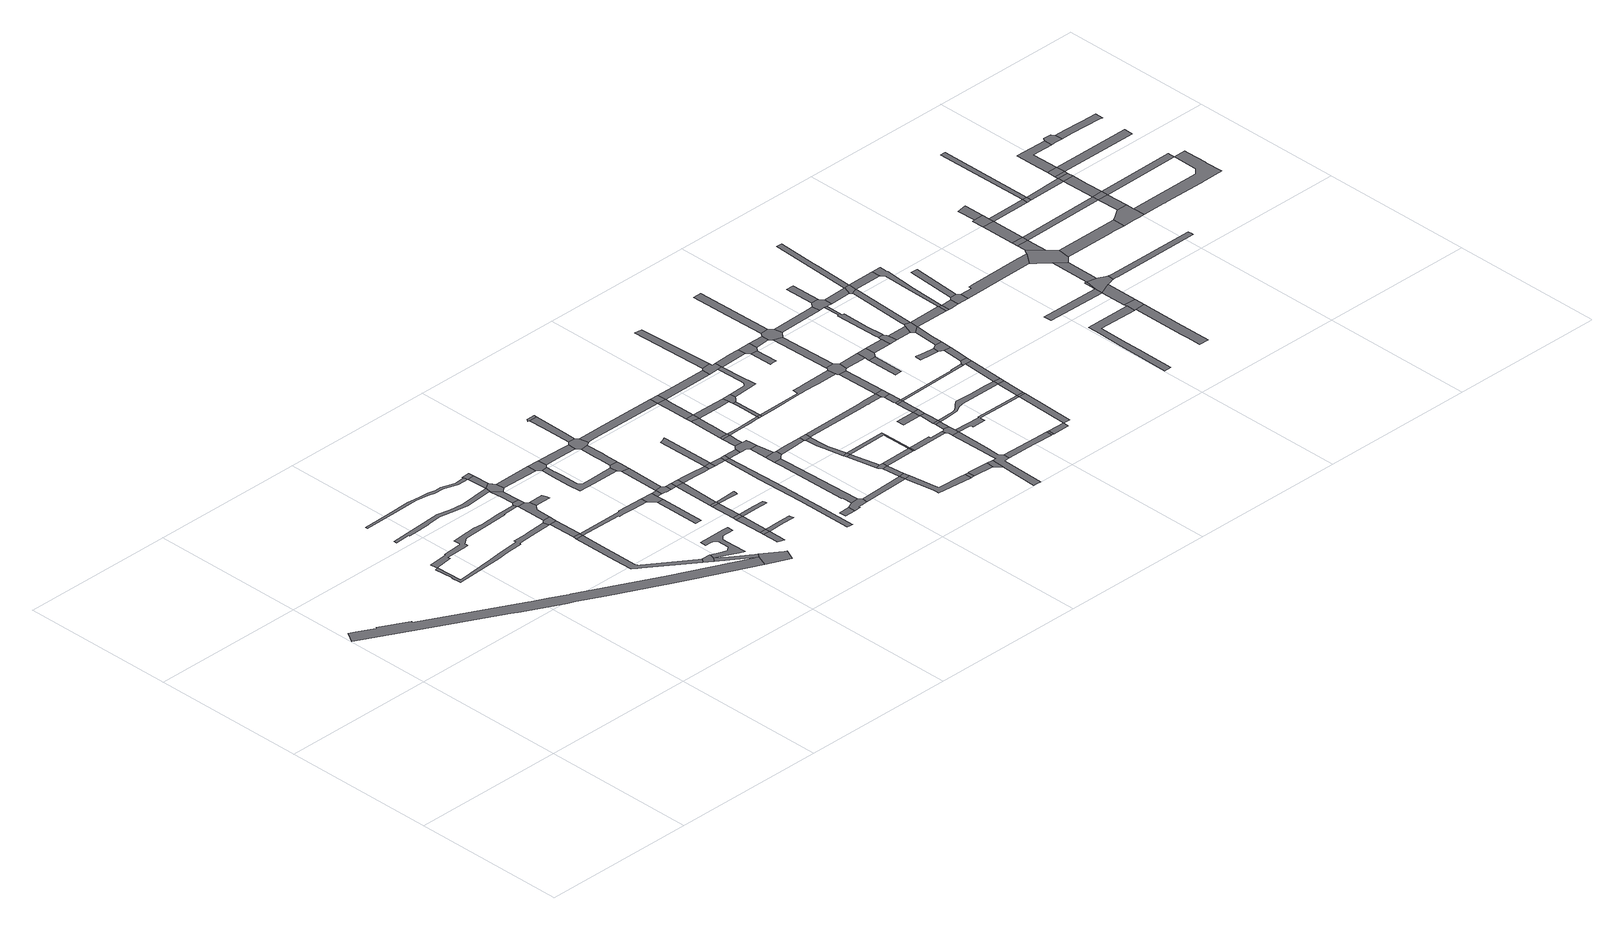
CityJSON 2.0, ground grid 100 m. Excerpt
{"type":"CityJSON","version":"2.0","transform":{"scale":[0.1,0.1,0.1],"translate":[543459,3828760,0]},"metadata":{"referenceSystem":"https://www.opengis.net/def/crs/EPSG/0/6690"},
"CityObjects":{
"road1":{"type":"Road","attributes":{"RoadStructureAttribute.sectionType":"1"},"geometry":[{"type":"MultiSurface","lod":"1","boundaries":[[[0,1,2,3,4,5,6,7,8,9,10,11,12,13,14,15,16,17,18,19,20,21,22,23,24,25,26,27,28]]]}]},
"road2":{"type":"Road","attributes":{"RoadStructureAttribute.sectionType":"1"},"geometry":[{"type":"MultiSurface","lod":"1","boundaries":[[[29,30,31,32,33,34,35,36,37,38,39,40,41,42,43,44,45,46,47,48]]]}]},
"road3":{"type":"Road","attributes":{"RoadStructureAttribute.sectionType":"1"},"geometry":[{"type":"MultiSurface","lod":"1","boundaries":[[[49,50,51,52,53,54,55,56,57,58,59,60,61,62,63,64,65,66,67,68,69,70,71,72,73,74,75]]]}]},
"road4":{"type":"Road","attributes":{"RoadStructureAttribute.sectionType":"1"},"geometry":[{"type":"MultiSurface","lod":"1","boundaries":[[[76,77,78,79,80,81,82,83,84,85,86,87,88,89,90,91,92]]]}]},
"road5":{"type":"Road","attributes":{"RoadStructureAttribute.sectionType":"1"},"geometry":[{"type":"MultiSurface","lod":"1","boundaries":[[[93,94,95,96,97,98,99,100,101,102,103,104,105,106,107,108,109,110]]]}]},
"road6":{"type":"Road","geometry":[{"type":"MultiSurface","lod":"1","boundaries":[[[111,112,113,114]]]}]},
"road7":{"type":"Road","attributes":{"RoadStructureAttribute.sectionType":"1"},"geometry":[{"type":"MultiSurface","lod":"1","boundaries":[[[115,111,114,116,117]]]}]},
"road8":{"type":"Road","attributes":{"RoadStructureAttribute.sectionType":"1"},"geometry":[{"type":"MultiSurface","lod":"1","boundaries":[[[112,118,119,120,121,122,123,124,125,126,127,128,129,130,131,113]]]}]},
"road9":{"type":"Road","geometry":[{"type":"MultiSurface","lod":"1","boundaries":[[[132,133,48,47,115,117,134]]]}]},
"road10":{"type":"Road","geometry":[{"type":"MultiSurface","lod":"1","boundaries":[[[135,132,134,136,137,138,139,140]]]}]},
"road11":{"type":"Road","geometry":[{"type":"MultiSurface","lod":"1","boundaries":[[[141,142,49,75,135,140,143]]]}]},
"road12":{"type":"Road","geometry":[{"type":"MultiSurface","lod":"1","boundaries":[[[144,145,123,122,146,147,148]]]}]},
"road13":{"type":"Road","attributes":{"RoadStructureAttribute.sectionType":"1"},"geometry":[{"type":"MultiSurface","lod":"1","boundaries":[[[91,149,150,151,141,143,152]]]}]},
"road14":{"type":"Road","geometry":[{"type":"MultiSurface","lod":"1","boundaries":[[[153,92,91,152,154,155]]]}]},
"road15":{"type":"Road","geometry":[{"type":"MultiSurface","lod":"1","boundaries":[[[156,157,158,159,139,138]]]}]},
"road16":{"type":"Road","attributes":{"RoadStructureAttribute.sectionType":"1"},"geometry":[{"type":"MultiSurface","lod":"1","boundaries":[[[160,161,92,153]]]}]},
"road17":{"type":"Road","attributes":{"RoadStructureAttribute.sectionType":"1"},"geometry":[{"type":"MultiSurface","lod":"1","boundaries":[[[162,163,164,165,147,146,166,167,168,28,169]]]}]},
"road18":{"type":"Road","geometry":[{"type":"MultiSurface","lod":"1","boundaries":[[[170,171,110,109,161,160]]]}]},
"road19":{"type":"Road","attributes":{"RoadStructureAttribute.sectionType":"1"},"geometry":[{"type":"MultiSurface","lod":"1","boundaries":[[[172,173,174,175,114,113,176,177,178,179,180,181]]]}]},
"road20":{"type":"Road","attributes":{"RoadStructureAttribute.sectionType":"1"},"geometry":[{"type":"MultiSurface","lod":"1","boundaries":[[[182,183,184,185,186,187,188,189,190,191,192,193,194,195,196,197,198,199,200,201,202,203,204,148,147]]]}]},
"road21":{"type":"Road","geometry":[{"type":"MultiSurface","lod":"1","boundaries":[[[205,169,28,27,206,207,208]]]}]},
"road22":{"type":"Road","attributes":{"RoadStructureAttribute.sectionType":"1"},"geometry":[{"type":"MultiSurface","lod":"1","boundaries":[[[155,154,209,210]]]}]},
"road23":{"type":"Road","attributes":{"RoadStructureAttribute.sectionType":"1"},"geometry":[{"type":"MultiSurface","lod":"1","boundaries":[[[211,212,213,214]]]}]},
"road24":{"type":"Road","attributes":{"RoadStructureAttribute.sectionType":"1"},"geometry":[{"type":"MultiSurface","lod":"1","boundaries":[[[215,216,217,218,219,220,221,222]]]}]},
"road25":{"type":"Road","geometry":[{"type":"MultiSurface","lod":"1","boundaries":[[[210,209,223,224,225,226,227,228]]]}]},
"road26":{"type":"Road","geometry":[{"type":"MultiSurface","lod":"1","boundaries":[[[181,180,211,214,229,230]]]}]},
"road27":{"type":"Road","geometry":[{"type":"MultiSurface","lod":"1","boundaries":[[[231,232,215,222]]]}]},
"road28":{"type":"Road","attributes":{"RoadStructureAttribute.sectionType":"1"},"geometry":[{"type":"MultiSurface","lod":"1","boundaries":[[[233,234,232,231,235,236,237]]]}]},
"road29":{"type":"Road","attributes":{"RoadStructureAttribute.sectionType":"1"},"geometry":[{"type":"MultiSurface","lod":"1","boundaries":[[[238,239,240,241,242,243,244,245,225,224,246,247,248,249,250,251,252,253,254]]]}]},
"road30":{"type":"Road","attributes":{"RoadStructureAttribute.sectionType":"1"},"geometry":[{"type":"MultiSurface","lod":"1","boundaries":[[[255,230,229,256,257]]]}]},
"road31":{"type":"Road","geometry":[{"type":"MultiSurface","lod":"1","boundaries":[[[258,233,237,259]]]}]},
"road32":{"type":"Road","attributes":{"RoadStructureAttribute.sectionType":"1"},"geometry":[{"type":"MultiSurface","lod":"1","boundaries":[[[260,258,259,261,262]]]}]},
"road33":{"type":"Road","geometry":[{"type":"MultiSurface","lod":"1","boundaries":[[[263,264,265,257,256,266,267,268,269]]]}]},
"road34":{"type":"Road","geometry":[{"type":"MultiSurface","lod":"1","boundaries":[[[270,260,262,271]]]}]},
"road35":{"type":"Road","geometry":[{"type":"MultiSurface","lod":"1","boundaries":[[[272,273,274,275,276,277,231,222]]]}]},
"road36":{"type":"Road","attributes":{"RoadStructureAttribute.sectionType":"1"},"geometry":[{"type":"MultiSurface","lod":"1","boundaries":[[[278,279,228,227,280,281,282,283]]]}]},
"road37":{"type":"Road","attributes":{"RoadStructureAttribute.sectionType":"1"},"geometry":[{"type":"MultiSurface","lod":"1","boundaries":[[[284,265,264,285]]]}]},
"road38":{"type":"Road","attributes":{"RoadStructureAttribute.sectionType":"1"},"geometry":[{"type":"MultiSurface","lod":"1","boundaries":[[[286,270,271,287,288,289]]]}]},
"road39":{"type":"Road","attributes":{"RoadStructureAttribute.sectionType":"1"},"geometry":[{"type":"MultiSurface","lod":"1","boundaries":[[[269,268,286,290]]]}]},
"road40":{"type":"Road","geometry":[{"type":"MultiSurface","lod":"1","boundaries":[[[291,292,293,294,295,296,259,237]]]}]},
"road41":{"type":"Road","geometry":[{"type":"MultiSurface","lod":"1","boundaries":[[[297,254,253,284,285,298,299,300]]]}]},
"road42":{"type":"Road","geometry":[{"type":"MultiSurface","lod":"1","boundaries":[[[290,286,289,301]]]}]},
"road43":{"type":"Road","geometry":[{"type":"MultiSurface","lod":"1","boundaries":[[[302,303,304,305,306,307,308,309,271,262]]]}]},
"road44":{"type":"Road","attributes":{"RoadStructureAttribute.sectionType":"1"},"geometry":[{"type":"MultiSurface","lod":"1","boundaries":[[[310,311,312,313,314,315,316,297,300]]]}]},
"road45":{"type":"Road","geometry":[{"type":"MultiSurface","lod":"1","boundaries":[[[317,283,282,314,313,318,319,320]]]}]},
"road46":{"type":"Road","attributes":{"RoadStructureAttribute.sectionType":"1"},"geometry":[{"type":"MultiSurface","lod":"1","boundaries":[[[321,322,301,289,323,324,325,326,327]]]}]},
"road47":{"type":"Road","attributes":{"RoadStructureAttribute.sectionType":"1"},"geometry":[{"type":"MultiSurface","lod":"1","boundaries":[[[328,329,317,320,330,331,332]]]}]},
"road48":{"type":"Road","geometry":[{"type":"MultiSurface","lod":"1","boundaries":[[[333,334,335,328,332,336]]]}]},
"road49":{"type":"Road","geometry":[{"type":"MultiSurface","lod":"1","boundaries":[[[337,338,339,340]]]}]},
"road50":{"type":"Road","attributes":{"RoadStructureAttribute.sectionType":"1"},"geometry":[{"type":"MultiSurface","lod":"1","boundaries":[[[341,342,343,344,345,346,347,348,349,350,351,352,353,354]]]}]},
"road51":{"type":"Road","geometry":[{"type":"MultiSurface","lod":"1","boundaries":[[[326,355,356,357,327]]]}]},
"road52":{"type":"Road","geometry":[{"type":"MultiSurface","lod":"1","boundaries":[[[358,359,360,337,340,361,362,363,364,365,366,367]]]}]},
"road53":{"type":"Road","attributes":{"RoadStructureAttribute.sectionType":"1"},"geometry":[{"type":"MultiSurface","lod":"1","boundaries":[[[368,369,370,371,372,327,357]]]}]},
"road54":{"type":"Road","attributes":{"RoadStructureAttribute.sectionType":"1"},"geometry":[{"type":"MultiSurface","lod":"1","boundaries":[[[373,356,355,341,374]]]}]},
"road55":{"type":"Road","geometry":[{"type":"MultiSurface","lod":"1","boundaries":[[[374,341,354,375]]]}]},
"road56":{"type":"Road","attributes":{"RoadStructureAttribute.sectionType":"1"},"geometry":[{"type":"MultiSurface","lod":"1","boundaries":[[[376,377,378,379,380,381,382,360,359]]]}]},
"road57":{"type":"Road","attributes":{"RoadStructureAttribute.sectionType":"1"},"geometry":[{"type":"MultiSurface","lod":"1","boundaries":[[[383,384,319,318,385,386,387,388,389,390]]]}]},
"road58":{"type":"Road","attributes":{"RoadStructureAttribute.sectionType":"1"},"geometry":[{"type":"MultiSurface","lod":"1","boundaries":[[[375,354,391,392,393,394]]]}]},
"road59":{"type":"Road","attributes":{"RoadStructureAttribute.sectionType":"1"},"geometry":[{"type":"MultiSurface","lod":"1","boundaries":[[[395,367,366,396]]]}]},
"road60":{"type":"Road","geometry":[{"type":"MultiSurface","lod":"1","boundaries":[[[397,398,399,379,378,400,401,402,403,404,405]]]}]},
"road61":{"type":"Road","geometry":[{"type":"MultiSurface","lod":"1","boundaries":[[[406,407,394,393,408,409,410,411,412,413,414,415,416]]]}]},
"road62":{"type":"Road","attributes":{"RoadStructureAttribute.sectionType":"1"},"geometry":[{"type":"MultiSurface","lod":"1","boundaries":[[[412,411,399,398]]]}]},
"road63":{"type":"Road","attributes":{"RoadStructureAttribute.sectionType":"1"},"geometry":[{"type":"MultiSurface","lod":"1","boundaries":[[[417,406,416,418,419,420]]]}]},
"road64":{"type":"Road","geometry":[{"type":"MultiSurface","lod":"1","boundaries":[[[421,417,420,422]]]}]},
"road65":{"type":"Road","attributes":{"RoadStructureAttribute.sectionType":"1"},"geometry":[{"type":"MultiSurface","lod":"1","boundaries":[[[423,424,421,422,425,426,427,428]]]}]},
"road66":{"type":"Road","geometry":[{"type":"MultiSurface","lod":"1","boundaries":[[[429,423,428,430]]]}]},
"road67":{"type":"Road","attributes":{"RoadStructureAttribute.sectionType":"1"},"geometry":[{"type":"MultiSurface","lod":"1","boundaries":[[[431,432,397,405,433,434]]]}]},
"road68":{"type":"Road","attributes":{"RoadStructureAttribute.sectionType":"1"},"geometry":[{"type":"MultiSurface","lod":"1","boundaries":[[[389,435,429,430,436,437,438]]]}]},
"road69":{"type":"Road","geometry":[{"type":"MultiSurface","lod":"1","boundaries":[[[439,395,396,440]]]}]},
"road70":{"type":"Road","attributes":{"RoadStructureAttribute.sectionType":"1"},"geometry":[{"type":"MultiSurface","lod":"1","boundaries":[[[441,442,395,439]]]}]},
"road71":{"type":"Road","attributes":{"RoadStructureAttribute.sectionType":"1"},"geometry":[{"type":"MultiSurface","lod":"1","boundaries":[[[443,444,445,446,447,448,449,422,420,450,451,452,453,454,455]]]}]},
"road72":{"type":"Road","geometry":[{"type":"MultiSurface","lod":"1","boundaries":[[[456,457,458,459,442,441]]]}]},
"road73":{"type":"Road","attributes":{"RoadStructureAttribute.sectionType":"1"},"geometry":[{"type":"MultiSurface","lod":"1","boundaries":[[[460,461,458,457]]]}]},
"road74":{"type":"Road","geometry":[{"type":"MultiSurface","lod":"1","boundaries":[[[390,389,438,462]]]}]},
"road75":{"type":"Road","geometry":[{"type":"MultiSurface","lod":"1","boundaries":[[[463,464,461,460]]]}]},
"road76":{"type":"Road","attributes":{"RoadStructureAttribute.sectionType":"1"},"geometry":[{"type":"MultiSurface","lod":"1","boundaries":[[[465,466,467,468,469,470,471,472,464,463]]]}]},
"road77":{"type":"Road","attributes":{"RoadStructureAttribute.sectionType":"1"},"geometry":[{"type":"MultiSurface","lod":"1","boundaries":[[[473,474,475,440,396,476,477,478,479,480,481,482]]]}]},
"road78":{"type":"Road","geometry":[{"type":"MultiSurface","lod":"1","boundaries":[[[483,431,434,484,469,468,485,486]]]}]},
"road79":{"type":"Road","attributes":{"RoadStructureAttribute.sectionType":"1"},"geometry":[{"type":"MultiSurface","lod":"1","boundaries":[[[487,430,428,488,489,490]]]}]},
"road80":{"type":"Road","geometry":[{"type":"MultiSurface","lod":"1","boundaries":[[[491,443,455,492]]]}]},
"road81":{"type":"Road","attributes":{"RoadStructureAttribute.sectionType":"1"},"geometry":[{"type":"MultiSurface","lod":"1","boundaries":[[[493,456,441,494]]]}]},
"road82":{"type":"Road","attributes":{"RoadStructureAttribute.sectionType":"1"},"geometry":[{"type":"MultiSurface","lod":"1","boundaries":[[[495,496,463,460,497,493,498]]]}]},
"road83":{"type":"Road","attributes":{"RoadStructureAttribute.sectionType":"1"},"geometry":[{"type":"MultiSurface","lod":"1","boundaries":[[[499,500,501,502,503,504,505,443,491]]]}]},
"road84":{"type":"Road","geometry":[{"type":"MultiSurface","lod":"1","boundaries":[[[482,481,506,507]]]}]},
"road85":{"type":"Road","geometry":[{"type":"MultiSurface","lod":"1","boundaries":[[[508,490,489,509,502,501,510,511]]]}]},
"road86":{"type":"Road","attributes":{"RoadStructureAttribute.sectionType":"1"},"geometry":[{"type":"MultiSurface","lod":"1","boundaries":[[[512,462,438,513,514,515]]]}]},
"road87":{"type":"Road","geometry":[{"type":"MultiSurface","lod":"1","boundaries":[[[498,493,494,516]]]}]},
"road88":{"type":"Road","attributes":{"RoadStructureAttribute.sectionType":"1"},"geometry":[{"type":"MultiSurface","lod":"1","boundaries":[[[517,507,506,518,519,520]]]}]},
"road89":{"type":"Road","attributes":{"RoadStructureAttribute.sectionType":"1"},"geometry":[{"type":"MultiSurface","lod":"1","boundaries":[[[520,519,521,522]]]}]},
"road90":{"type":"Road","attributes":{"RoadStructureAttribute.sectionType":"1"},"geometry":[{"type":"MultiSurface","lod":"1","boundaries":[[[523,524,525,526,527,528,529,530,531,532,533,534,508,511]]]}]},
"road91":{"type":"Road","attributes":{"RoadStructureAttribute.sectionType":"1"},"geometry":[{"type":"MultiSurface","lod":"1","boundaries":[[[535,536,537,538,483,486,539,540,541,542,543]]]}]},
"road92":{"type":"Road","attributes":{"RoadStructureAttribute.sectionType":"1"},"geometry":[{"type":"MultiSurface","lod":"1","boundaries":[[[544,545,498,516,546,547]]]}]},
"road93":{"type":"Road","geometry":[{"type":"MultiSurface","lod":"1","boundaries":[[[548,549,550,551,552,522,521,553,554,555,556,557,558,559,560,561,562,563,564]]]}]},
"road94":{"type":"Road","attributes":{"RoadStructureAttribute.sectionType":"1"},"geometry":[{"type":"MultiSurface","lod":"1","boundaries":[[[565,566,567,568,569,570,571,491,492,572,573,574,575,576,577,578]]]}]},
"road95":{"type":"Road","geometry":[{"type":"MultiSurface","lod":"1","boundaries":[[[579,580,581,515,514,528,527,582]]]}]},
"road96":{"type":"Road","geometry":[{"type":"MultiSurface","lod":"1","boundaries":[[[583,584,585,586,547,546,587,588,589,548,564,590,591,592]]]}]},
"road97":{"type":"Road","geometry":[{"type":"MultiSurface","lod":"1","boundaries":[[[593,594,595,596]]]}]},
"road98":{"type":"Road","attributes":{"RoadStructureAttribute.sectionType":"1"},"geometry":[{"type":"MultiSurface","lod":"1","boundaries":[[[597,581,580,598,599,600]]]}]},
"road99":{"type":"Road","attributes":{"RoadStructureAttribute.sectionType":"1"},"geometry":[{"type":"MultiSurface","lod":"1","boundaries":[[[601,583,592,602]]]}]},
"road100":{"type":"Road","geometry":[{"type":"MultiSurface","lod":"1","boundaries":[[[603,601,602,604]]]}]},
"road101":{"type":"Road","attributes":{"RoadStructureAttribute.sectionType":"1"},"geometry":[{"type":"MultiSurface","lod":"1","boundaries":[[[605,606,603,604,607,608,609]]]}]},
"road102":{"type":"Road","attributes":{"RoadStructureAttribute.sectionType":"1"},"geometry":[{"type":"MultiSurface","lod":"1","boundaries":[[[610,611,582,527,612,613,614]]]}]},
"road103":{"type":"Road","geometry":[{"type":"MultiSurface","lod":"1","boundaries":[[[596,595,605,609,615]]]}]},
"road104":{"type":"Road","attributes":{"RoadStructureAttribute.sectionType":"1"},"geometry":[{"type":"MultiSurface","lod":"1","boundaries":[[[616,558,557,617,618,619,620,621]]]}]},
"road105":{"type":"Road","attributes":{"RoadStructureAttribute.sectionType":"1"},"geometry":[{"type":"MultiSurface","lod":"1","boundaries":[[[622,623,624,625,596,615]]]}]},
"road106":{"type":"Road","geometry":[{"type":"MultiSurface","lod":"1","boundaries":[[[626,627,624,623]]]}]},
"road107":{"type":"Road","attributes":{"RoadStructureAttribute.sectionType":"1"},"geometry":[{"type":"MultiSurface","lod":"1","boundaries":[[[628,629,630,631,632,627,626]]]}]},
"road108":{"type":"Road","geometry":[{"type":"MultiSurface","lod":"1","boundaries":[[[633,535,543,631,630]]]}]},
"road109":{"type":"Road","geometry":[{"type":"MultiSurface","lod":"1","boundaries":[[[634,635,636,637,638]]]}]},
"road110":{"type":"Road","geometry":[{"type":"MultiSurface","lod":"1","boundaries":[[[614,613,639,638,637,640,641]]]}]},
"road111":{"type":"Road","attributes":{"RoadStructureAttribute.sectionType":"1"},"geometry":[{"type":"MultiSurface","lod":"1","boundaries":[[[642,535,633,643]]]}]},
"road112":{"type":"Road","geometry":[{"type":"MultiSurface","lod":"1","boundaries":[[[621,620,644,645]]]}]},
"road113":{"type":"Road","attributes":{"RoadStructureAttribute.sectionType":"1"},"geometry":[{"type":"MultiSurface","lod":"1","boundaries":[[[646,647,648,590,564,649,650,651,652,653,654,655,656,657]]]}]},
"road114":{"type":"Road","geometry":[{"type":"MultiSurface","lod":"1","boundaries":[[[658,659,565,578,660,642,643,661,662,663,664,665,666]]]}]},
"road115":{"type":"Road","attributes":{"RoadStructureAttribute.sectionType":"1"},"geometry":[{"type":"MultiSurface","lod":"1","boundaries":[[[641,640,667,668]]]}]},
"road116":{"type":"Road","attributes":{"RoadStructureAttribute.sectionType":"1"},"geometry":[{"type":"MultiSurface","lod":"1","boundaries":[[[669,670,671,672,673,674,675,676,677,678,604,602,679,680,681,682,683,684,685,686,687,688,689]]]}]},
"road117":{"type":"Road","attributes":{"RoadStructureAttribute.sectionType":"1"},"geometry":[{"type":"MultiSurface","lod":"1","boundaries":[[[690,645,644,691,692,693]]]}]},
"road118":{"type":"Road","attributes":{"RoadStructureAttribute.sectionType":"1"},"geometry":[{"type":"MultiSurface","lod":"1","boundaries":[[[694,658,666,695]]]}]},
"road119":{"type":"Road","attributes":{"RoadStructureAttribute.sectionType":"1"},"geometry":[{"type":"MultiSurface","lod":"1","boundaries":[[[696,663,662,697]]]}]},
"road120":{"type":"Road","attributes":{"RoadStructureAttribute.sectionType":"1"},"geometry":[{"type":"MultiSurface","lod":"1","boundaries":[[[698,699,700,626,623,701,702,703,704]]]}]},
"road121":{"type":"Road","geometry":[{"type":"MultiSurface","lod":"1","boundaries":[[[705,706,668,667,694,695,707,708]]]}]},
"road122":{"type":"Road","attributes":{"RoadStructureAttribute.sectionType":"1"},"geometry":[{"type":"MultiSurface","lod":"1","boundaries":[[[709,710,711,712,713]]]}]},
"road123":{"type":"Road","attributes":{"RoadStructureAttribute.sectionType":"1"},"geometry":[{"type":"MultiSurface","lod":"1","boundaries":[[[656,714,693,715,716]]]}]},
"road124":{"type":"Road","geometry":[{"type":"MultiSurface","lod":"1","boundaries":[[[717,696,697,709,713,718]]]}]},
"road125":{"type":"Road","attributes":{"RoadStructureAttribute.sectionType":"1"},"geometry":[{"type":"MultiSurface","lod":"1","boundaries":[[[719,720,721,722,706,705]]]}]},
"road126":{"type":"Road","geometry":[{"type":"MultiSurface","lod":"1","boundaries":[[[657,656,716,723]]]}]},
"road127":{"type":"Road","attributes":{"RoadStructureAttribute.sectionType":"1"},"geometry":[{"type":"MultiSurface","lod":"1","boundaries":[[[688,724,657,723,725,726]]]}]},
"road128":{"type":"Road","attributes":{"RoadStructureAttribute.sectionType":"1"},"geometry":[{"type":"MultiSurface","lod":"1","boundaries":[[[727,728,729,717,718,730]]]}]},
"road129":{"type":"Road","geometry":[{"type":"MultiSurface","lod":"1","boundaries":[[[689,688,726,731]]]}]},
"road130":{"type":"Road","attributes":{"RoadStructureAttribute.sectionType":"1"},"geometry":[{"type":"MultiSurface","lod":"1","boundaries":[[[732,733,708,707,734,735]]]}]},
"road131":{"type":"Road","attributes":{"RoadStructureAttribute.sectionType":"1"},"geometry":[{"type":"MultiSurface","lod":"1","boundaries":[[[736,689,731,737]]]}]},
"road132":{"type":"Road","geometry":[{"type":"MultiSurface","lod":"1","boundaries":[[[738,739,740,741,742,743,744,745]]]}]},
"road133":{"type":"Road","geometry":[{"type":"MultiSurface","lod":"1","boundaries":[[[746,747,748,749,750,751,728,727,730,752,753,754]]]}]},
"road134":{"type":"Road","geometry":[{"type":"MultiSurface","lod":"1","boundaries":[[[755,756,757,704,703,758,736,737,759,760]]]}]},
"road135":{"type":"Road","attributes":{"RoadStructureAttribute.sectionType":"1"},"geometry":[{"type":"MultiSurface","lod":"1","boundaries":[[[761,755,760,762,763]]]}]},
"road136":{"type":"Road","attributes":{"RoadStructureAttribute.sectionType":"1"},"geometry":[{"type":"MultiSurface","lod":"1","boundaries":[[[764,765,766,767,749,748,768,769,770,771,772]]]}]},
"road137":{"type":"Road","geometry":[{"type":"MultiSurface","lod":"1","boundaries":[[[773,774,745,744,775,761,763,776]]]}]},
"road138":{"type":"Road","attributes":{"RoadStructureAttribute.sectionType":"1"},"geometry":[{"type":"MultiSurface","lod":"1","boundaries":[[[754,753,752,777,778]]]}]},
"road139":{"type":"Road","attributes":{"RoadStructureAttribute.sectionType":"1"},"geometry":[{"type":"MultiSurface","lod":"1","boundaries":[[[779,780,781,782,773,776]]]}]},
"road140":{"type":"Road","geometry":[{"type":"MultiSurface","lod":"1","boundaries":[[[783,732,735,764,772,784,785,786,787]]]}]},
"road141":{"type":"Road","geometry":[{"type":"MultiSurface","lod":"1","boundaries":[[[788,789,778,777,782,781,790]]]}]},
"road142":{"type":"Road","geometry":[{"type":"MultiSurface","lod":"1","boundaries":[[[791,792,783,787]]]}]},
"road143":{"type":"Road","attributes":{"RoadStructureAttribute.sectionType":"1"},"geometry":[{"type":"MultiSurface","lod":"1","boundaries":[[[793,786,785,794]]]}]},
"road144":{"type":"Road","attributes":{"RoadStructureAttribute.sectionType":"1"},"geometry":[{"type":"MultiSurface","lod":"1","boundaries":[[[795,796,797,798,799,800,801,788,790]]]}]},
"road145":{"type":"Road","attributes":{"RoadStructureAttribute.sectionType":"1"},"geometry":[{"type":"MultiSurface","lod":"1","boundaries":[[[802,790,781,803]]]}]},
"road146":{"type":"Road","geometry":[{"type":"MultiSurface","lod":"1","boundaries":[[[804,793,794,805,799,798]]]}]},
"road147":{"type":"Road","geometry":[{"type":"MultiSurface","lod":"1","boundaries":[[[802,803,806,807]]]}]},
"road148":{"type":"Road","attributes":{"RoadStructureAttribute.sectionType":"1"},"geometry":[{"type":"MultiSurface","lod":"1","boundaries":[[[808,809,793,804,810,811,812,813]]]}]},
"road149":{"type":"Road","attributes":{"RoadStructureAttribute.sectionType":"1"},"geometry":[{"type":"MultiSurface","lod":"1","boundaries":[[[804,798,814,815]]]}]},
"road150":{"type":"Road","attributes":{"RoadStructureAttribute.sectionType":"1"},"geometry":[{"type":"MultiSurface","lod":"1","boundaries":[[[816,807,806,817,818]]]}]},
"road151":{"type":"Road","attributes":{"RoadStructureAttribute.sectionType":"1"},"geometry":[{"type":"MultiSurface","lod":"1","boundaries":[[[819,820,821,822,823,824,815,814,825,826,802,807]]]}]},
"road152":{"type":"Road","geometry":[{"type":"MultiSurface","lod":"1","boundaries":[[[827,828,816,818,829,830]]]}]},
"road153":{"type":"Road","attributes":{"RoadStructureAttribute.sectionType":"1"},"geometry":[{"type":"MultiSurface","lod":"1","boundaries":[[[831,832,828,827]]]}]},
"road154":{"type":"Road","attributes":{"RoadStructureAttribute.sectionType":"1"},"geometry":[{"type":"MultiSurface","lod":"1","boundaries":[[[833,834,835,836,837,838,839,840,841,842,843,844]]]}]},
"road155":{"type":"Road","attributes":{"RoadStructureAttribute.sectionType":"1"},"geometry":[{"type":"MultiSurface","lod":"1","boundaries":[[[845,846,847,848]]]}]},
"road156":{"type":"Road","attributes":{"RoadStructureAttribute.sectionType":"1"},"geometry":[{"type":"MultiSurface","lod":"1","boundaries":[[[849,850,851,852,853,830,829,854,855,856]]]}]},
"road157":{"type":"Road","attributes":{"RoadStructureAttribute.sectionType":"1"},"geometry":[{"type":"MultiSurface","lod":"1","boundaries":[[[857,858,859,860,861,862,863,864,865]]]}]},
"road158":{"type":"Road","geometry":[{"type":"MultiSurface","lod":"1","boundaries":[[[866,844,843,860,859,867]]]}]},
"road159":{"type":"Road","attributes":{"RoadStructureAttribute.sectionType":"1"},"geometry":[{"type":"MultiSurface","lod":"1","boundaries":[[[868,847,866,867]]]}]},
"road160":{"type":"Road","geometry":[{"type":"MultiSurface","lod":"1","boundaries":[[[869,870,848,871]]]}]},
"road161":{"type":"Road","geometry":[{"type":"MultiSurface","lod":"1","boundaries":[[[871,848,847,868,872,873,874,875,876,877,878,879,880]]]}]},
"road162":{"type":"Road","attributes":{"RoadStructureAttribute.sectionType":"1"},"geometry":[{"type":"MultiSurface","lod":"1","boundaries":[[[881,871,880,882]]]}]},
"road163":{"type":"Road","geometry":[{"type":"MultiSurface","lod":"1","boundaries":[[[883,849,856,884,881,882,885,886,887,888]]]}]},
"road164":{"type":"Road","attributes":{"RoadStructureAttribute.sectionType":"1"},"geometry":[{"type":"MultiSurface","lod":"1","boundaries":[[[889,890,891,883,888,892]]]}]},
"road165":{"type":"Road","geometry":[{"type":"MultiSurface","lod":"1","boundaries":[[[893,889,892,894]]]}]},
"road166":{"type":"Road","attributes":{"RoadStructureAttribute.sectionType":"1"},"geometry":[{"type":"MultiSurface","lod":"1","boundaries":[[[895,893,894,896,897]]]}]},
"road167":{"type":"Road","geometry":[{"type":"MultiSurface","lod":"1","boundaries":[[[898,899,895,897,900,901,902]]]}]},
"road168":{"type":"Road","geometry":[{"type":"MultiSurface","lod":"1","boundaries":[[[903,904,898,902]]]}]},
"road169":{"type":"Road","attributes":{"RoadStructureAttribute.sectionType":"1"},"geometry":[{"type":"MultiSurface","lod":"1","boundaries":[[[887,886,905,906,907,908,909]]]}]},
"road170":{"type":"Road","attributes":{"RoadStructureAttribute.sectionType":"1"},"geometry":[{"type":"MultiSurface","lod":"1","boundaries":[[[910,911,912,913,914,915,916,917,877,876]]]}]},
"road171":{"type":"Road","attributes":{"RoadStructureAttribute.sectionType":"1"},"geometry":[{"type":"MultiSurface","lod":"1","boundaries":[[[918,900,897,919,920]]]}]},
"road172":{"type":"Road","attributes":{"RoadStructureAttribute.sectionType":"1"},"geometry":[{"type":"MultiSurface","lod":"1","boundaries":[[[921,894,892,922]]]}]},
"road173":{"type":"Road","geometry":[{"type":"MultiSurface","lod":"1","boundaries":[[[923,920,919,924]]]}]},
"road174":{"type":"Road","attributes":{"RoadStructureAttribute.sectionType":"1"},"geometry":[{"type":"MultiSurface","lod":"1","boundaries":[[[925,920,923,926]]]}]},
"road175":{"type":"Road","geometry":[{"type":"MultiSurface","lod":"1","boundaries":[[[927,928,929,930,909,908,931,932,933,934]]]}]},
"road176":{"type":"Road","attributes":{"RoadStructureAttribute.sectionType":"1"},"geometry":[{"type":"MultiSurface","lod":"1","boundaries":[[[935,923,924,936]]]}]},
"road177":{"type":"Road","attributes":{"RoadStructureAttribute.sectionType":"1"},"geometry":[{"type":"MultiSurface","lod":"1","boundaries":[[[922,928,927,937]]]}]},
"road178":{"type":"Road","geometry":[{"type":"MultiSurface","lod":"1","boundaries":[[[938,921,922,937]]]}]},
"road179":{"type":"Road","attributes":{"RoadStructureAttribute.sectionType":"1"},"geometry":[{"type":"MultiSurface","lod":"1","boundaries":[[[936,921,938,939,940]]]}]},
"road180":{"type":"Road","geometry":[{"type":"MultiSurface","lod":"1","boundaries":[[[941,935,936,940]]]}]},
"road181":{"type":"Road","attributes":{"RoadStructureAttribute.sectionType":"1"},"geometry":[{"type":"MultiSurface","lod":"1","boundaries":[[[942,935,941,943]]]}]},
"road182":{"type":"Road","geometry":[{"type":"MultiSurface","lod":"1","boundaries":[[[944,945,942,943]]]}]},
"road183":{"type":"Road","attributes":{"RoadStructureAttribute.sectionType":"1"},"geometry":[{"type":"MultiSurface","lod":"1","boundaries":[[[946,947,948,949,945,944,950,951,952]]]}]},
"road184":{"type":"Road","attributes":{"RoadStructureAttribute.sectionType":"1"},"geometry":[{"type":"MultiSurface","lod":"1","boundaries":[[[953,954,955,956,957,958,959,960,934,933,961,962,963,964,965,966,967,968,969,970,971]]]}]},
"road185":{"type":"Road","attributes":{"RoadStructureAttribute.sectionType":"1"},"geometry":[{"type":"MultiSurface","lod":"1","boundaries":[[[938,937,953,972]]]}]},
"road186":{"type":"Road","geometry":[{"type":"MultiSurface","lod":"1","boundaries":[[[973,952,951,974,975,976,977]]]}]},
"road187":{"type":"Road","attributes":{"RoadStructureAttribute.sectionType":"1"},"geometry":[{"type":"MultiSurface","lod":"1","boundaries":[[[944,943,978,979]]]}]},
"road188":{"type":"Road","attributes":{"RoadStructureAttribute.sectionType":"1"},"geometry":[{"type":"MultiSurface","lod":"1","boundaries":[[[980,981,982,976,975,983,984,985,986]]]}]}
},
"vertices":[
[2144,576,0],[2135,580,0],[1674,793,0],[1632,814,0],[1180,1038,0],[1174,1040,0],[1067,1093,0],[965,1145,0],[960,1148,0],[374,1453,0],[379,1463,0],[202,1557,0],[196,1547,0],[90,1603,0],[50,1624,0],[9,1554,0],[356,1373,0],[813,1135,0],[851,1114,0],[893,1092,0],[1103,987,0],[1145,966,0],[1303,887,0],[1597,742,0],[1599,742,0],[1613,735,0],[1759,667,0],[2129,496,0],[2158,569,0],
[1431,1627,0],[1422,1626,0],[1332,1623,0],[1332,1609,0],[1173,1593,0],[1114,1586,0],[857,1561,0],[848,1731,0],[829,1728,0],[836,1612,0],[833,1602,0],[837,1541,0],[1126,1556,0],[1147,1561,0],[1226,1567,0],[1333,1574,0],[1333,1584,0],[1438,1592,0],[1578,1600,0],[1568,1636,0],
[1575,1875,0],[1452,1869,0],[1324,1861,0],[1268,1866,0],[1154,1860,0],[1102,1857,0],[1103,1820,0],[1103,1814,0],[1095,1806,0],[1086,1806,0],[972,1798,0],[971,1790,0],[967,1790,0],[966,1790,0],[843,1777,0],[848,1733,0],[963,1748,0],[963,1766,0],[968,1766,0],[1104,1770,0],[1122,1771,0],[1122,1783,0],[1122,1794,0],[1166,1826,0],[1476,1841,0],[1476,1845,0],[1582,1849,0],
[1582,2094,0],[1393,2077,0],[1303,2085,0],[1222,2104,0],[867,2084,0],[868,2063,0],[963,2068,0],[963,2060,0],[1001,2061,0],[1112,2067,0],[1130,2070,0],[1212,2075,0],[1219,2076,0],[1312,2057,0],[1404,2044,0],[1580,2059,0],[1587,2094,0],
[1505,2250,0],[1420,2277,0],[1382,2276,0],[1335,2288,0],[1267,2290,0],[1190,2299,0],[1017,2293,0],[855,2289,0],[857,2274,0],[1048,2276,0],[1237,2282,0],[1318,2271,0],[1355,2259,0],[1420,2257,0],[1510,2228,0],[1545,2228,0],[1581,2228,0],[1577,2255,0],
[1585,1421,0],[1584,1398,0],[1633,1398,0],[1633,1420,0],
[1585,1601,0],[1633,1429,0],[1633,1601,0],
[1583,1099,0],[1584,979,0],[1615,957,0],[1631,945,0],[1907,749,0],[1925,774,0],[1910,785,0],[1648,969,0],[1639,975,0],[1634,982,0],[1630,991,0],[1630,996,0],[1629,1099,0],[1631,1245,0],
[1587,1652,0],[1574,1641,0],[1633,1652,0],
[1587,1849,0],[1633,1734,0],[1634,1754,0],[1660,1784,0],[1657,1829,0],[1634,1846,0],
[1590,1893,0],[1580,1882,0],[1634,1892,0],
[1983,774,0],[1933,774,0],[1958,712,0],[1976,737,0],[1987,772,0],
[1580,2056,0],[1584,1993,0],[1586,1994,0],[1629,2004,0],
[1629,2121,0],[1660,2032,0],[1654,2084,0],
[1760,1785,0],[1767,1785,0],[1760,1808,0],[1752,1830,0],
[1626,2229,0],[1583,2228,0],
[2163,603,0],[2139,620,0],[2095,650,0],[2046,686,0],[2028,662,0],[2121,596,0],[2145,579,0],[2177,593,0],
[1625,2266,0],[1575,2265,0],
[1940,1429,0],[1940,1425,0],[1940,1423,0],[1939,1420,0],[1907,1395,0],[1907,1387,0],[1939,1387,0],[2012,1385,0],[2109,1383,0],[2109,1425,0],
[2029,713,0],[2113,674,0],[2135,664,0],[2143,660,0],[2143,755,0],[2143,830,0],[2146,833,0],[2166,854,0],[2243,854,0],[2243,874,0],[2243,894,0],[2214,894,0],[2069,894,0],[2035,894,0],[2034,874,0],[2034,855,0],[2069,854,0],[2093,853,0],[2106,837,0],[2110,833,0],[2109,755,0],[2082,734,0],[2044,749,0],
[2297,509,0],[2179,473,0],[2274,430,0],[2307,502,0],
[1900,2026,0],[1900,2085,0],
[2150,1336,0],[2150,1045,0],[2190,1045,0],[2190,1335,0],
[2333,706,0],[2334,606,0],[2334,604,0],[2355,595,0],[2376,587,0],[2376,595,0],[2376,607,0],[2378,707,0],
[1926,2005,0],[1928,2004,0],[1965,2006,0],[1965,2007,0],[1980,2025,0],[1980,2085,0],
[2190,1381,0],[2191,1423,0],
[2377,734,0],[2332,734,0],
[2331,914,0],[2331,871,0],[2377,740,0],[2378,906,0],[2378,914,0],
[2053,1756,0],[1990,1755,0],[1981,1766,0],[1970,1780,0],[1969,1821,0],[1969,1892,0],[1967,1943,0],[1967,1947,0],[1927,1946,0],[1927,1943,0],[1926,1882,0],[1928,1798,0],[1930,1714,0],[1932,1714,0],[2039,1713,0],[2210,1712,0],[2207,1757,0],
[2224,1423,0],[2225,1380,0],[2226,1422,0],
[2331,939,0],[2378,939,0],
[2331,1094,0],[2376,1084,0],[2376,1094,0],
[2277,1426,0],[2271,1430,0],[2226,1427,0],[2254,1379,0],[2258,1376,0],[2290,1375,0],[2291,1417,0],
[2331,1114,0],[2376,1114,0],
[2489,708,0],[2563,708,0],[2565,708,0],[2563,722,0],[2560,736,0],[2489,735,0],
[2158,2081,0],[2022,2085,0],[2072,2026,0],[2140,2025,0],[2205,2024,0],[2207,2079,0],
[2228,1690,0],[2276,1680,0],
[2331,1374,0],[2376,1118,0],[2376,1124,0],[2381,1373,0],
[2332,1416,0],
[2487,914,0],[2562,913,0],[2563,913,0],[2562,927,0],[2560,941,0],[2487,940,0],
[2225,1775,0],[2276,1732,0],[2276,1737,0],[2277,1774,0],
[2382,1415,0],
[2384,1094,0],[2485,1091,0],[2516,1090,0],[2517,1104,0],[2519,1118,0],[2517,1118,0],[2485,1117,0],[2380,1114,0],
[2277,1785,0],[2277,1843,0],[2277,1895,0],[2277,2003,0],[2225,1997,0],[2225,1894,0],[2225,1857,0],
[2229,2100,0],[2302,2020,0],[2289,2078,0],[2274,2098,0],
[2482,1411,0],[2424,1413,0],[2391,1373,0],[2482,1371,0],[2541,1370,0],[2580,1369,0],[2581,1407,0],
[2226,2395,0],[2227,2294,0],[2276,2178,0],[2278,2238,0],[2278,2394,0],
[2226,2415,0],[2216,2399,0],[2224,2396,0],[2278,2414,0],
[2847,564,0],[2775,563,0],[2776,518,0],[2848,519,0],
[2701,1367,0],[2699,1107,0],[2703,957,0],[2707,797,0],[2706,650,0],[2705,435,0],[2724,434,0],[2743,433,0],[2743,434,0],[2743,650,0],[2742,798,0],[2740,958,0],[2736,1107,0],[2731,1366,0],
[2622,1368,0],[2623,1405,0],[2623,1407,0],
[2956,574,0],[2940,589,0],[2889,586,0],[2891,520,0],[2890,531,0],[2913,532,0],[2916,532,0],[2941,533,0],[2953,534,0],[2959,571,0],
[2622,1749,0],[2622,1756,0],[2601,1748,0],[2580,1741,0],[2581,1408,0],
[2633,1405,0],[2702,1403,0],
[2732,1403,0],
[2940,606,0],[2925,1112,0],[2925,1164,0],[2878,1163,0],[2879,1111,0],[2884,656,0],[2888,656,0],
[2475,2079,0],[2387,2079,0],[2320,2023,0],[2357,2023,0],[2392,2024,0],[2476,2023,0],[2837,2021,0],[2837,2078,0],
[2734,1366,0],[2736,1366,0],[2815,1365,0],[2815,1402,0],
[3260,585,0],[3263,547,0],
[2960,1234,0],[2941,1234,0],[2878,1233,0],[2928,1169,0],[2931,1173,0],[2939,1179,0],[2942,1181,0],[2953,1190,0],[2960,1193,0],
[2838,1428,0],[2825,1414,0],[2837,1365,0],[2849,1365,0],[2863,1365,0],[2876,1350,0],[2927,1350,0],[2921,1400,0],[2918,1424,0],[2908,1425,0],[2890,1426,0],
[2838,1524,0],[2891,1471,0],[2892,1513,0],[2892,1524,0],
[2839,1542,0],[2891,1541,0],
[2840,1766,0],[2839,1695,0],[2889,1541,0],[2891,1659,0],[2891,1682,0],[2891,1758,0],
[2839,1803,0],[2892,1804,0],
[3142,1237,0],[3030,1235,0],[3031,1195,0],[3142,1199,0],
[2838,1908,0],[2892,1909,0],[2893,1966,0],[2895,2019,0],
[3295,588,0],[3300,553,0],
[3283,704,0],[3248,700,0],
[3127,1549,0],[3124,1549,0],[3096,1547,0],[2970,1540,0],[2954,1540,0],[2936,1540,0],[2912,1541,0],[2911,1524,0],[2926,1525,0],[2965,1526,0],[3062,1528,0],[3111,1529,0],[3127,1530,0],
[3283,740,0],[3261,740,0],[3229,733,0],[3231,722,0],
[3222,927,0],[3191,921,0],
[2895,2078,0],
[3217,950,0],[3187,944,0],
[3193,1070,0],[3189,1114,0],[3188,1184,0],[3188,1195,0],[3148,1194,0],[3149,1194,0],[3156,1114,0],[3163,1068,0],
[3492,348,0],[3332,356,0],[3331,359,0],[3292,362,0],[3293,353,0],[3293,338,0],[3294,319,0],[3514,299,0],[3521,298,0],[3524,347,0],
[3189,1237,0],[3144,1198,0],[3188,1199,0],[3190,1201,0],
[3062,1805,0],[3046,1759,0],[3125,1760,0],[3119,1805,0],
[3152,1549,0],[3145,1530,0],
[3486,742,0],[3487,707,0],
[3493,933,0],[3493,956,0],[3483,932,0],[3496,743,0],
[3150,1627,0],[3148,1716,0],[3147,1731,0],[3126,1731,0],[3126,1715,0],[3128,1651,0],[3128,1631,0],
[3546,299,0],[3547,346,0],
[3179,1807,0],[3125,1756,0],[3163,1749,0],[3180,1769,0],
[3012,2078,0],[3042,2021,0],[3240,2024,0],[3239,2077,0],
[3496,707,0],
[3555,345,0],[3546,300,0],[3683,292,0],[3686,339,0],
[3722,251,0],[3727,337,0],
[3324,1777,0],[3347,1778,0],[3345,1822,0],[3343,1867,0],[3337,2026,0],[3304,2025,0],[3305,2015,0],[3310,1873,0],[3311,1833,0],[3302,1822,0],[3294,1813,0],[3292,1810,0],
[3740,1248,0],[3638,1244,0],[3633,1244,0],[3579,1242,0],[3596,1203,0],[3629,1204,0],[3639,1204,0],[3670,1205,0],[3739,1206,0],
[3644,730,0],[3644,744,0],[3735,710,0],[3735,731,0],
[3748,664,0],[3750,450,0],[3751,361,0],[3751,346,0],[3752,336,0],[3711,5,0],[3736,4,0],[3760,3,0],[3770,288,0],[3806,288,0],[3808,332,0],[3792,349,0],[3788,354,0],[3788,360,0],[3790,450,0],[3794,658,0],[3794,663,0],
[3719,1595,0],[3531,1590,0],[3496,1587,0],[3446,1589,0],[3446,1578,0],[3446,1564,0],[3446,1552,0],[3234,1532,0],[3447,1539,0],[3472,1540,0],[3487,1540,0],[3587,1538,0],[3680,1539,0],[3724,1540,0],
[3311,2075,0],[3311,2095,0],[3254,2092,0],[3335,2076,0],
[3756,745,0],[3751,737,0],[3750,735,0],[3747,731,0],[3747,698,0],[3747,692,0],[3747,675,0],[3794,691,0],[3794,708,0],[3793,737,0],
[3630,974,0],[3630,924,0],[3756,925,0],[3756,975,0],
[3239,2597,0],[3308,2145,0],[3305,2220,0],[3289,2593,0],
[3757,805,0],[3792,805,0],
[3757,823,0],[3795,823,0],
[3757,925,0],[3758,913,0],[3795,832,0],[3794,893,0],[3794,925,0],
[3454,2082,0],[3440,2081,0],[3341,2026,0],[3519,2030,0],[3519,2082,0],
[3794,975,0],
[3993,328,0],[3993,288,0],[4016,288,0],[4126,285,0],[4129,285,0],[4130,324,0],
[3794,1012,0],[3795,1093,0],[3752,1092,0],[3755,1012,0],
[3794,1108,0],[3752,1107,0],
[3794,1116,0],[3794,1120,0],[3793,1191,0],[3751,1190,0],[3751,1120,0],
[3792,1249,0],
[3543,1858,0],[3565,1858,0],[3586,1858,0],[3585,2003,0],[3540,2002,0],
[3539,2013,0],[3607,2028,0],[3606,2083,0],
[3735,1522,0],[3787,1521,0],
[4146,284,0],[4147,324,0],
[4166,691,0],[3975,693,0],[3974,688,0],[3881,661,0],[3885,655,0],[3885,645,0],[3973,644,0],[3974,666,0],[3974,678,0],[4164,677,0],[4270,676,0],[4272,690,0],
[3730,1619,0],[3731,1605,0],[3729,1531,0],[3787,1526,0],[3803,1536,0],[3811,1596,0],[3799,1605,0],[3798,1607,0],[3785,1618,0],
[3702,2034,0],[3704,2084,0],
[4213,880,0],[4106,882,0],[4001,885,0],[3996,883,0],[3991,882,0],[3986,880,0],[3971,867,0],[3951,847,0],[3931,832,0],[3911,827,0],[3834,808,0],[3916,812,0],[3936,817,0],[3954,827,0],[3973,840,0],[3994,842,0],[3995,842,0],[4001,843,0],[4105,843,0],[4279,843,0],[4280,878,0],
[4258,321,0],[4148,284,0],[4257,284,0],[4258,322,0],
[3722,2016,0],[3777,1997,0],
[3948,1598,0],[3949,1537,0],
[4198,1124,0],[4196,1119,0],[4038,1113,0],[4016,1100,0],[4133,1104,0],[4276,1108,0],[4276,1125,0],
[3776,2110,0],[3721,2105,0],[3809,2035,0],[3801,2085,0],
[3949,1504,0],[3949,1303,0],[3972,1303,0],[3994,1303,0],[3994,1504,0],
[4270,663,0],[4303,318,0],[4317,675,0],
[4019,1600,0],[4020,1537,0],
[3776,2111,0],[3766,2616,0],[3712,2615,0],[3717,2362,0],
[4318,689,0],
[4279,840,0],[4321,769,0],[4324,841,0],
[4143,1560,0],[4143,1602,0],[4038,1600,0],[4143,1539,0],
[4326,875,0],
[4103,2094,0],[4069,2093,0],[3917,2036,0],[4105,2041,0],
[4292,1108,0],[4338,1106,0],
[4218,1344,0],[4153,1351,0],[4153,1350,0],[4151,1330,0],[4149,1309,0],[4219,1304,0],[4274,1300,0],[4278,1338,0],
[4188,1610,0],[4182,1620,0],[4178,1627,0],[4142,1626,0],[4142,1615,0],[4142,1610,0],[4194,1539,0],[4194,1570,0],[4193,1602,0],
[4295,1149,0],[4283,1130,0],[4280,1128,0],[4287,1108,0],[4339,1126,0],[4340,1146,0],
[4304,1282,0],[4344,1202,0],[4349,1279,0],
[4143,2042,0],[4146,1936,0],[4136,1934,0],[4142,1645,0],[4178,1645,0],[4174,1744,0],[4175,1922,0],[4160,1921,0],[4162,2041,0],
[4309,1355,0],[4280,1339,0],[4276,1300,0],[4353,1352,0],
[4300,1541,0],[4323,1603,0],
[4358,1427,0],[4366,1549,0],[4367,1551,0],[4320,1518,0],
[4126,2122,0],[4172,2042,0],[4198,2042,0],[4197,2095,0],[4176,2122,0],
[4333,1618,0],[4330,1613,0],[4370,1606,0],
[4176,2314,0],[4126,2314,0],
[4357,2098,0],[4339,2046,0],
[4370,1610,0],[4371,1642,0],[4391,2036,0],[4391,2049,0],[4352,2031,0],[4352,2029,0],[4334,1641,0],
[4588,1611,0],[4588,1549,0],
[4395,2104,0],[4351,2033,0],
[4608,1549,0],[4609,1606,0],
[4385,2647,0],[4357,2102,0],[4395,2106,0],[4407,2356,0],[4409,2392,0],[4423,2648,0],
[4576,2050,0],[4576,2105,0],
[4681,1610,0],[4626,1549,0],[4682,1550,0],
[4619,1831,0],[4636,2048,0],[4636,2053,0],[4636,2076,0],[4636,2106,0],[4629,2106,0],[4599,2028,0],[4593,1831,0],
[4742,1626,0],[4697,1625,0],[4759,1551,0],[4758,1609,0],
[4765,1949,0],[4720,1952,0],
[5018,885,0],[5019,803,0],[5013,633,0],[5011,510,0],[5009,294,0],[5054,292,0],[5057,451,0],[5059,543,0],[5058,633,0],[5061,831,0],[5315,828,0],[5316,885,0],
[4920,1129,0],[4923,1079,0],[5312,1075,0],[5313,1128,0],
[5293,1635,0],[5228,1634,0],[4868,1628,0],[4843,1628,0],[4843,1608,0],[4869,1554,0],[4991,1557,0],[5236,1557,0],
[5391,457,0],[5391,578,0],[5392,832,0],[5327,828,0],[5326,550,0],[5326,481,0],[5326,436,0],[5326,339,0],[5391,339,0],
[5312,904,0],[5392,902,0],
[5392,1109,0],
[5313,1208,0],[5313,1135,0],[5328,1208,0],
[5400,1111,0],[5420,1117,0],[5433,1122,0],[5441,1123,0],[5448,1124,0],[5450,1167,0],[5441,1171,0],[5400,1191,0],[5392,1195,0],
[5329,1472,0],[5393,1416,0],
[5313,1664,0],[5266,1530,0],[5418,1441,0],[5430,1453,0],[5442,1532,0],[5393,1585,0],
[5313,1724,0],[5313,1673,0],[5313,1666,0],[5392,1724,0],
[5313,1764,0],[5392,1764,0],
[5313,1987,0],[5392,1770,0],[5392,1986,0],
[5327,2069,0],[5313,2068,0],[5391,2024,0],[5391,2027,0],[5391,2069,0],
[5391,2203,0],[5326,2193,0],
[5459,1453,0],[5765,1454,0],[5788,1454,0],[5862,1454,0],[5861,1534,0],
[5473,1125,0],[5483,1125,0],[6066,1128,0],[6068,1128,0],[6066,1147,0],[6065,1165,0],[5483,1165,0],[5475,1165,0],
[5536,2025,0],[5654,1990,0],[5654,2026,0],
[5941,1774,0],[5942,1732,0],
[5686,2026,0],[5687,1990,0],
[5650,2651,0],[5688,2651,0],
[6016,1587,0],[5946,1587,0],[5941,1584,0],[5893,1554,0],[5942,1454,0],[5978,1454,0],[6016,1454,0],[6016,1533,0],
[5938,2034,0],[5939,1994,0],
[6014,1732,0],
[6014,1777,0],
[6013,1885,0],[6012,1995,0],
[6011,2035,0],
[5938,2056,0],[6011,2057,0],
[6008,2117,0],[5938,2116,0],
[5942,2349,0],[5936,2349,0],[5936,2341,0],[5937,2188,0],[6006,2295,0],[6147,2294,0],[6147,2347,0],
[6534,1737,0],[6534,1720,0],[6535,1611,0],[6535,1577,0],[6535,1572,0],[6497,1535,0],[6179,1533,0],[6027,1533,0],[6168,1454,0],[6181,1454,0],[6195,1454,0],[6457,1454,0],[6489,1455,0],[6497,1455,0],[6617,1455,0],[6616,1573,0],[6616,1583,0],[6616,1711,0],[6615,1738,0],
[6534,1782,0],
[6161,2367,0],[6183,2294,0],[6227,2293,0],[6227,2345,0],[6211,2365,0],
[6532,2057,0],[6532,2117,0],
[6509,2337,0],[6503,2337,0],[6303,2343,0],[6301,2293,0],[6510,2285,0],[6531,2284,0],[6531,2337,0]
]}
